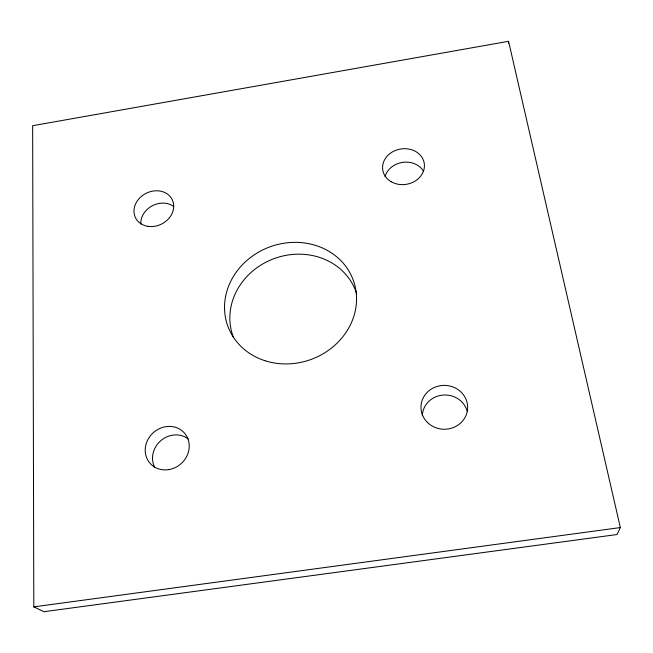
<?xml version="1.0" encoding="UTF-8"?>
<svg xmlns="http://www.w3.org/2000/svg" width="653" height="653" viewBox="0 0 653 653"><rect width="100%" height="100%" fill="white"/><g stroke="black" fill="none" stroke-linecap="round" stroke-linejoin="round"><path stroke-width="0.98" d="M508.491 43.318L508.565 41.302L32.65 125.711L33.801 606.866L43.955 611.698L617.02 534.529L620.35 527.567L508.565 41.302M33.801 606.866L620.35 527.567M233.194 336.679A65.398 58.966 -20.2 0 1 275.435 258.139A65.398 58.966 -20.2 0 1 356.726 293.842M140.836 224.167A20.08 16.978 -26.5 0 1 152.076 205.883A20.08 16.978 -26.5 0 1 173.755 206.479M154.581 467.091A22.406 20.447 -42 0 1 161.095 440.432A22.406 20.447 -42 0 1 188.293 438.996M385.074 176.661A20.594 17.631 -9.2 0 1 402.64 162.368A20.594 17.631 -9.2 0 1 423.397 171.11M422.303 415.716A22.822 21.525 2.1 0 1 442.701 395.106A22.822 21.525 2.1 0 1 467.254 411.374M265.028 360.725A66.794 59.929 -20.2 0 0 356.016 291.214A66.794 59.929 -20.2 0 0 250.548 257.478A66.794 59.929 -20.2 0 0 265.028 360.725M148.125 226.371A20.48 17.215 -26.4 0 0 173.184 202.201A20.48 17.215 -26.4 0 0 140.207 197.459A20.48 17.215 -26.4 0 0 148.125 226.371M168.621 469.638A22.912 20.814 -41.4 0 0 185.566 434.449A22.912 20.814 -41.4 0 0 147.513 440.367A22.912 20.814 -41.4 0 0 168.621 469.638M427.503 422.507A23.345 21.933 1.2 0 0 466.74 413.439A23.345 21.933 1.2 0 0 438.677 386.021A23.345 21.933 1.2 0 0 427.503 422.507M391.082 181.673A21.018 17.892 -9.4 0 0 424.311 167.723A21.018 17.892 -9.4 0 0 395.114 150.582A21.018 17.892 -9.4 0 0 391.082 181.673"/></g></svg>
